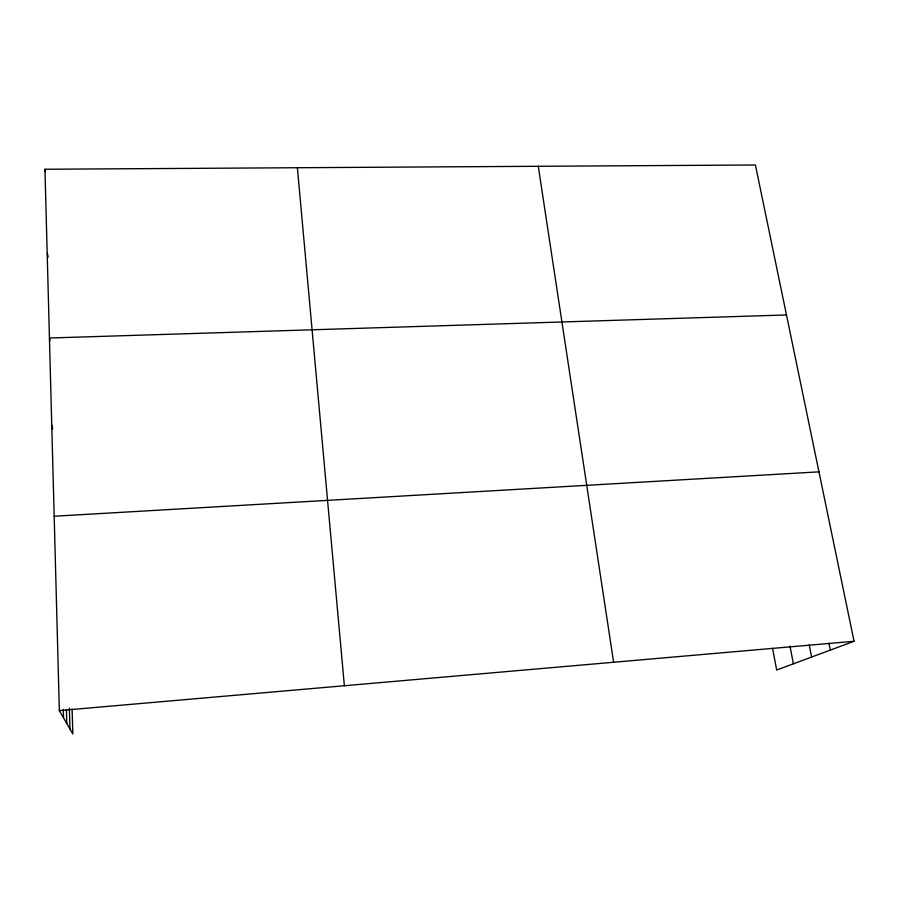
<?xml version="1.0" encoding="UTF-8"?>
<svg xmlns="http://www.w3.org/2000/svg" width="899" height="899" viewBox="0 0 899 899"><rect width="100%" height="100%" fill="white"/><g stroke="black" fill="none" stroke-linecap="round" stroke-linejoin="round"><path stroke-width="1.35" d="M72.1 708.996L72.841 734.011L59.345 710.603L44.95 169.248L755.418 164.989L854.05 641.279L776.669 670.013L772.578 648.303M59.345 710.603L854.05 641.279M54.176 516.228L818.967 471.851M786.468 314.953L49.434 338.013L49.996 340.676M51.76 425.227L52.726 429.205M828.968 643.223L830.35 650.078M809.212 644.819L811.617 657.034M789.974 646.021L793.39 663.799M47.389 253.192L48.13 257.181M44.95 169.248L45.388 171.889M538.276 166.293L613.612 662.26M297.389 167.731L344.373 685.746M69.358 708.221L69.953 729.01M66.402 709.671L66.796 723.526M63.29 709.525L63.526 717.851"/></g></svg>
